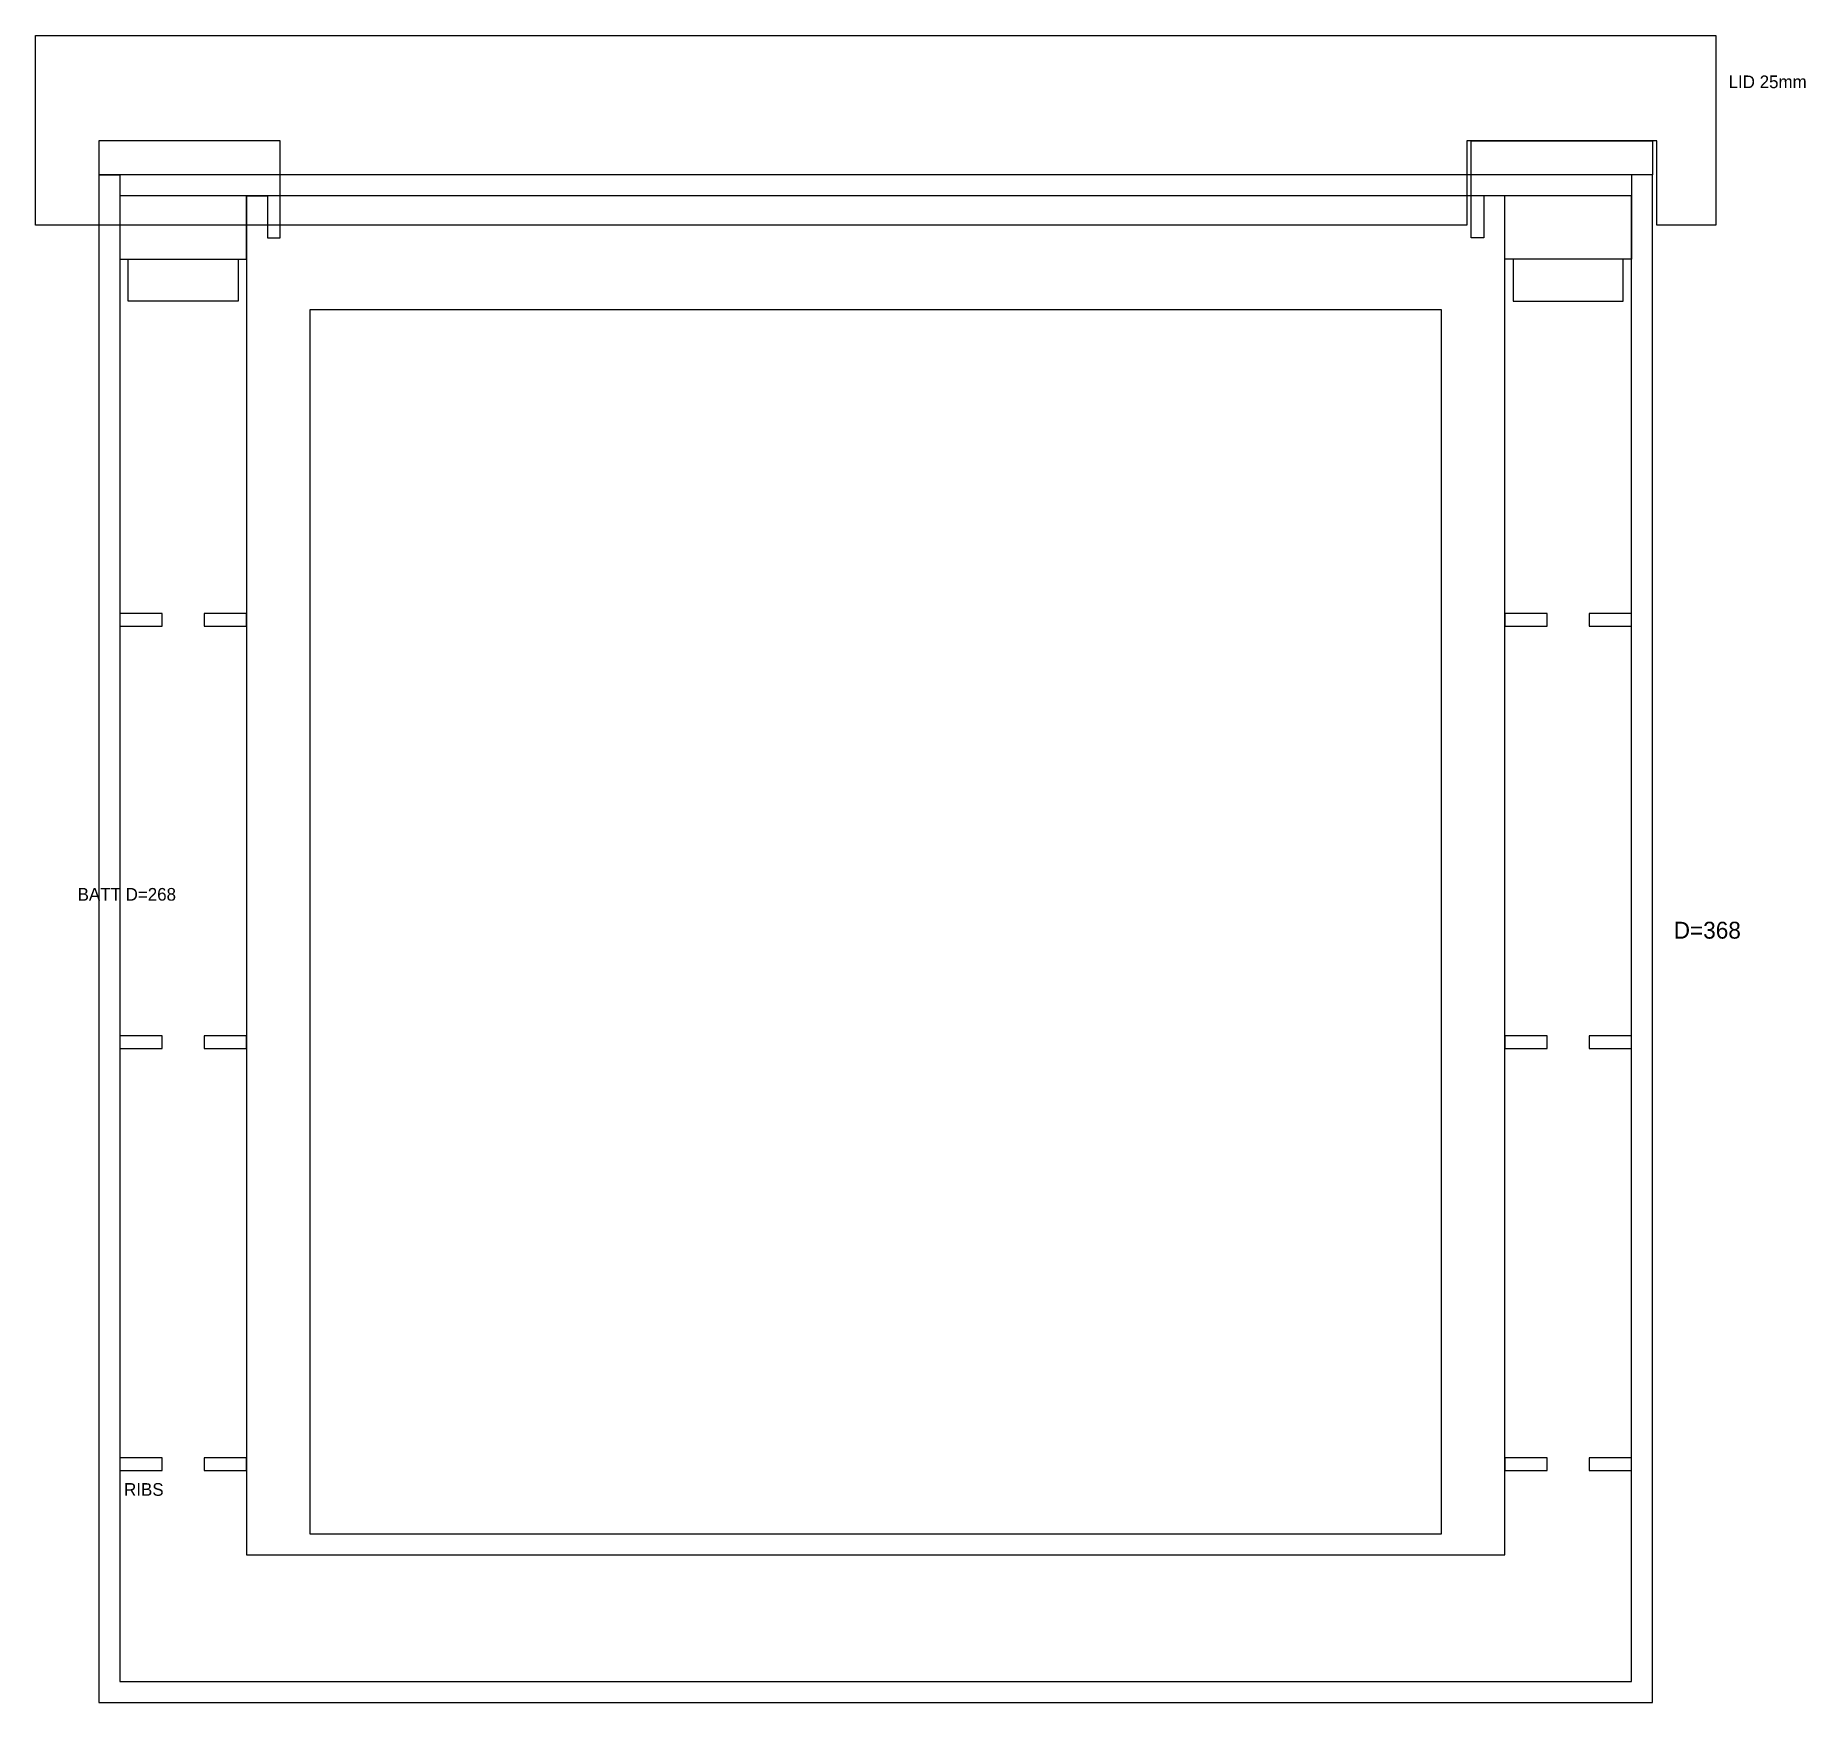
# Model space of a CAD drawing. Header units: metres. Extents: x -199 to 220, y 0 to 395.
import ezdxf

# ---------------------------------------------------------------- set-up
doc = ezdxf.new("R2010")
doc.units = ezdxf.units.M
for name, color, linetype in [('BATTERY_ZONE', 2, 'Continuous'), ('CAP', 30, 'Continuous'), ('DIMENSIONS', 7, 'Continuous'), ('FOAM_CAVITY', 40, 'Continuous'), ('LID', 6, 'Continuous'), ('SHELL_1', 1, 'Continuous'), ('SHELL_2', 3, 'Continuous')]:
    doc.layers.add(name, color=color, linetype=linetype)

msp = doc.modelspace()

# ---------------------------------------------------------------- linework, layer by layer
at = {"layer": 'BATTERY_ZONE'}
msp.add_lwpolyline([(-134, 40), (134, 40), (134, 330), (-134, 330)], close=True, dxfattribs=at)
at = {"layer": 'CAP'}
for points in [[(-184, 370), (-184, 362), (-179, 362), (-179, 342), (-149, 342), (-149, 357), (-144, 357), (-144, 347), (-141, 347), (-141, 370), (-184, 370)], [(184, 370), (184, 362), (179, 362), (179, 342), (149, 342), (149, 357), (144, 357), (144, 347), (141, 347), (141, 370), (184, 370)], [(-151, 342), (-151, 332), (-177, 332), (-177, 342)], [(151, 342), (151, 332), (177, 332), (177, 342)]]:
    msp.add_lwpolyline(points, dxfattribs=at)
at = {"layer": 'FOAM_CAVITY'}
for points in [[(-179, 5), (179, 5), (179, 357), (-179, 357)], [(-179, 255), (-169, 255), (-169, 258), (-179, 258)], [(-159, 255), (-149, 255), (-149, 258), (-159, 258)], [(149, 255), (159, 255), (159, 258), (149, 258)], [(169, 255), (179, 255), (179, 258), (169, 258)], [(-179, 155), (-169, 155), (-169, 158), (-179, 158)], [(-159, 155), (-149, 155), (-149, 158), (-159, 158)], [(149, 155), (159, 155), (159, 158), (149, 158)], [(169, 155), (179, 155), (179, 158), (169, 158)], [(-179, 55), (-169, 55), (-169, 58), (-179, 58)], [(-159, 55), (-149, 55), (-149, 58), (-159, 58)], [(149, 55), (159, 55), (159, 58), (149, 58)], [(169, 55), (179, 55), (179, 58), (169, 58)]]:
    msp.add_lwpolyline(points, close=True, dxfattribs=at)
at = {"layer": 'LID'}
msp.add_lwpolyline([(199, 395), (199, 350), (185, 350), (185, 370), (140, 370), (140, 350), (-199, 350), (-199, 395), (199, 395)], dxfattribs=at)
at = {"layer": 'SHELL_1'}
msp.add_lwpolyline([(-184, 0), (184, 0), (184, 362), (-184, 362)], close=True, dxfattribs=at)
at = {"layer": 'SHELL_2'}
msp.add_lwpolyline([(-149, 35), (149, 35), (149, 357), (-149, 357)], close=True, dxfattribs=at)

# ---------------------------------------------------------------- texts
at = {"layer": 'BATTERY_ZONE'}
msp.add_text('BATT D=268', height=3, dxfattribs=at).set_placement((-189, 190))
at = {"layer": 'DIMENSIONS'}
msp.add_text('D=368', height=4, dxfattribs=at).set_placement((189, 181))
at = {"layer": 'FOAM_CAVITY'}
msp.add_text('RIBS', height=3, dxfattribs=at).set_placement((-178, 49))
at = {"layer": 'LID'}
msp.add_text('LID 25mm', height=3, dxfattribs=at).set_placement((202, 382.5))

doc.saveas('drawing.dxf')
